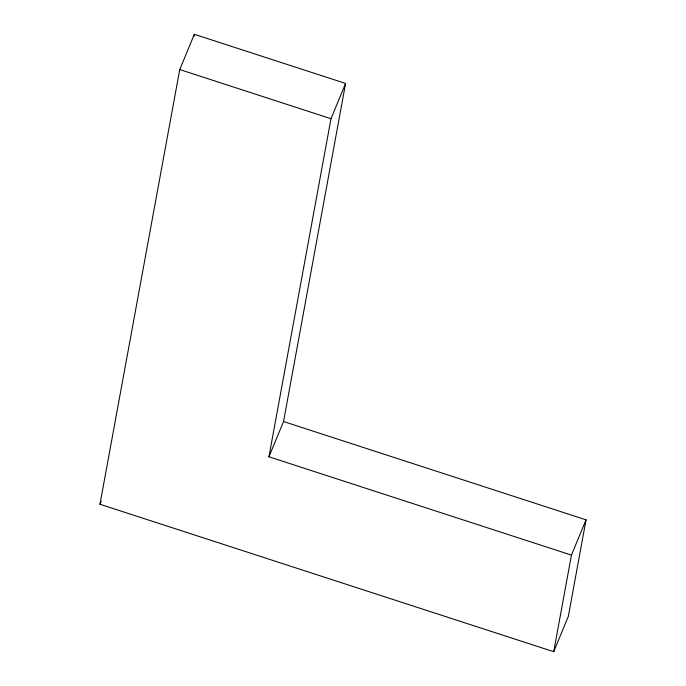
<?xml version="1.0" encoding="UTF-8"?>
<svg xmlns="http://www.w3.org/2000/svg" width="686" height="686" viewBox="0 0 686 686"><rect width="100%" height="100%" fill="white"/><g stroke="black" fill="none" stroke-linecap="round" stroke-linejoin="round"><path stroke-width="1.03" d="M99.959 504.253L179.741 69.56L194.344 34.3L345.59 83.452L283.541 421.538L268.938 456.799L571.438 555.103L553.713 651.7L99.959 504.253L101.176 501.312M193.958 36.401L194.344 34.3M268.938 456.799L330.986 118.712L345.59 83.452M283.541 421.538L586.041 519.842L568.317 616.44L553.713 651.7M571.438 555.103L586.041 519.842M179.741 69.56L330.986 118.712"/></g></svg>
